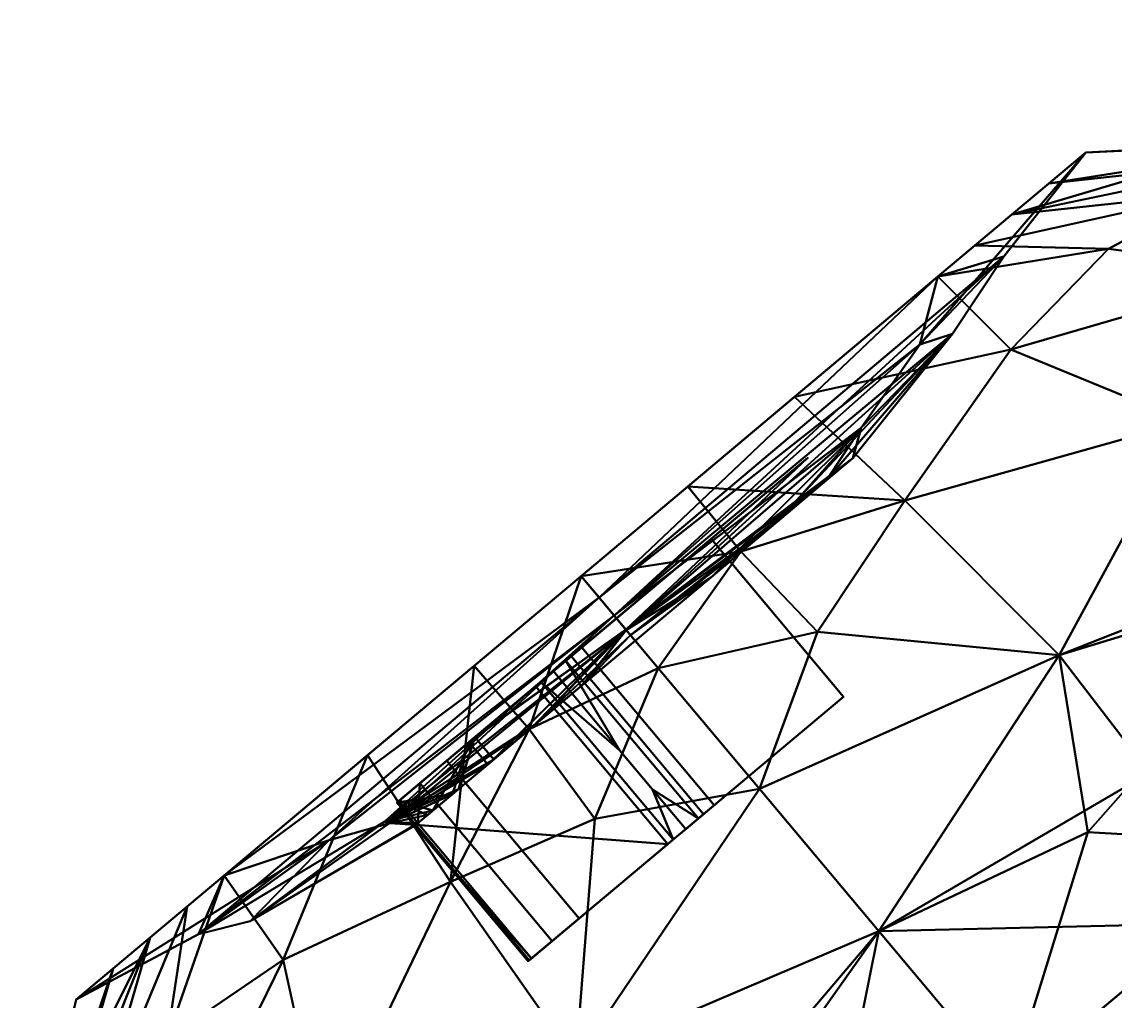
# Model space of a CAD drawing. Header units: millimetres. Extents: x -3275 to 3275, y -1040 to 450.
# Drawn here: x 2171.1 to 2197.64, y -904.47 to -880.69 of the extents above; entities that cross this region are included whole.
import ezdxf

# ---------------------------------------------------------------- set-up
doc = ezdxf.new("R2010")
doc.units = ezdxf.units.MM
doc.layers.add('I-FURN-PNLS', color=7, linetype='Continuous', lineweight=40)

msp = doc.modelspace()

# ---------------------------------------------------------------- meshes
at = {"layer": 'I-FURN-PNLS', "color": 25, "true_color": 0x866854}
mesh = msp.add_polyface(dxfattribs=at)
corners = [(2874.569, -450), (2199.984, -1016.044), (2180.823, -993.209), (2855.408, -427.165)]
mesh.append_faces([[corners[k] for k in face] for face in [(3, 0, 1, 2)]], dxfattribs={"color": 25})
mesh = msp.add_polyface(dxfattribs=at)
corners = [(2199.984, -1016.044, 2200), (2874.569, -450, 2200), (2855.408, -427.165, 2200), (2180.823, -993.209, 2200)]
mesh.append_faces([[corners[k] for k in face] for face in [(1, 2, 3, 0)]], dxfattribs={"color": 25})
mesh = msp.add_polyface(dxfattribs=at)
corners = [(2855.408, -427.165, 2200), (2855.408, -427.165), (2180.823, -993.209), (2180.823, -993.209, 2200)]
mesh.append_faces([[corners[k] for k in face] for face in [(1, 2, 3, 0)]], dxfattribs={"color": 25})
at = {"layer": 'I-FURN-PNLS', "color": 9, "true_color": 0xbdbbb9}
mesh = msp.add_polyface(dxfattribs=at)
corners = [(2195.073, -906.534, 1073), (2191.91, -902.764, 1074.098), (2189.012, -899.31, 1076.355), (2186.552, -896.379, 1079.638), (2184.677, -894.144, 1083.75), (2193.344, -886.872, 1088.436), (2196.933, -883.859, 1099.75), (2193.344, -886.872, 1111.064), (2184.677, -894.144, 1115.75), (2186.552, -896.379, 1119.862), (2189.012, -899.31, 1123.145), (2191.91, -902.764, 1125.402), (2195.073, -906.534, 1126.5), (2202.081, -900.653, 1124.887), (2208.245, -895.481, 1120.242), (2212.819, -891.643, 1113.125), (2215.253, -889.6, 1104.395), (2215.253, -889.6, 1095.105), (2212.819, -891.643, 1086.375), (2208.245, -895.481, 1079.258), (2202.082, -900.653, 1074.613), (2189.86, -889.794, 1086.553), (2189.86, -889.794, 1112.947), (2204.948, -884.907, 1091.937), (2204.948, -884.907, 1107.563), (2199.37, -890.391, 1080.908), (2199.37, -890.391, 1118.592), (2196.285, -896.06, 1076.308), (2196.285, -896.06, 1123.192), (2209.57, -885.247, 1099.75), (2187.269, -891.969, 1085.151), (2192.538, -892.308, 1080.16), (2187.269, -891.969, 1114.349), (2192.538, -892.308, 1119.34), (2206.384, -889.742, 1083.423), (2206.384, -889.743, 1116.077), (2201.646, -886.75, 1086.257), (2195.139, -885.365, 1094.093), (2201.646, -886.751, 1113.243), (2195.139, -885.365, 1105.407), (2199.789, -902.577, 1074.085), (2198.476, -898.919, 1074.793), (2205.163, -898.067, 1076.936), (2203.216, -893.334, 1078.724), (2209.594, -887.502, 1089.433), (2209.594, -887.502, 1110.067), (2195.109, -888.644, 1083.859), (2195.109, -888.644, 1115.641), (2190.422, -895.498, 1078.166), (2188.557, -893.549, 1080.964), (2190.422, -895.498, 1121.334), (2188.557, -893.549, 1118.536), (2202.437, -894.184, 1121.594), (2200.835, -883.674, 1103.551), (2202.736, -883.56, 1097.828), (2205.497, -884.029, 1102.377), (2208.947, -885.543, 1105.082), (2212.372, -886.977, 1102.759), (2212.742, -887.121, 1097.654), (2209.349, -885.718, 1094.427), (2215.253, -889.6, 1099.75), (2206.522, -884.29, 1097.056), (2200.015, -884.841, 1090.697), (2197.487, -886.198, 1087.638), (2194.241, -886.119, 1091.265), (2196.036, -884.612, 1096.922), (2200.015, -884.841, 1108.804), (2197.487, -886.198, 1111.863), (2194.241, -886.119, 1108.235), (2196.986, -900.362, 1125.28), (2210.532, -893.562, 1082.817), (2210.532, -893.562, 1116.684), (2214.036, -890.621, 1090.74), (2214.036, -890.622, 1108.76), (2205.163, -898.067, 1122.564), (2196.036, -884.612, 1102.578), (2201.713, -883.991, 1094.054)]
mesh.append_faces([[corners[k] for k in face] for face in [(40, 41, 20), (32, 33, 22), (21, 31, 30), (2, 27, 1), (65, 76, 37), (16, 57, 73), (30, 49, 4), (9, 51, 8), (37, 62, 64), (13, 69, 12)]], dxfattribs={"vtx0": -1, "vtx1": -1, "color": 9})
mesh.append_faces([[corners[k] for k in face] for face in [(3, 49, 48), (36, 23, 44), (48, 31, 27), (43, 42, 41), (45, 24, 38), (26, 28, 52), (52, 69, 13), (57, 60, 58), (33, 28, 26), (58, 72, 44), (52, 14, 35), (36, 62, 23), (19, 43, 34), (53, 24, 55), (47, 22, 33), (34, 25, 36), (61, 54, 55), (66, 68, 67), (41, 40, 1), (56, 45, 57), (31, 46, 25), (28, 11, 69), (27, 31, 25), (59, 58, 44), (33, 51, 50), (50, 10, 28), (44, 18, 34), (36, 44, 34), (26, 35, 38), (45, 38, 35), (46, 63, 36), (26, 38, 47), (63, 62, 36), (24, 66, 38), (41, 27, 43), (27, 41, 1), (25, 34, 43), (25, 43, 27), (55, 24, 56), (45, 73, 57), (21, 46, 31), (25, 46, 36), (67, 7, 47), (26, 47, 33), (2, 48, 27), (30, 31, 49), (48, 49, 31), (9, 50, 51), (33, 50, 28), (32, 51, 33), (26, 52, 35), (54, 6, 53), (24, 53, 66), (76, 62, 37), (61, 59, 23), (53, 55, 54), (29, 55, 56), (29, 56, 57), (56, 24, 45), (29, 57, 58), (23, 76, 61), (59, 29, 58), (29, 59, 61), (59, 44, 23), (29, 61, 55), (76, 54, 61), (63, 64, 62), (23, 62, 76), (5, 63, 46), (38, 66, 67), (39, 66, 53), (38, 67, 47), (28, 69, 52), (45, 35, 15), (54, 76, 65)]], dxfattribs={"vtx0": -1, "vtx1": -1, "vtx2": -1, "color": 9})
mesh.append_faces([[corners[k] for k in face] for face in [(48, 2, 3), (51, 32, 8), (49, 3, 4), (57, 16, 60), (63, 5, 64), (66, 39, 68), (45, 15, 73)]], dxfattribs={"vtx0": -1, "vtx2": -1, "color": 9})
mesh.append_faces([[corners[k] for k in face] for face in [(34, 18, 70, 19)]], dxfattribs={"vtx0": -1, "vtx3": -1, "color": 9})
mesh.append_faces([[corners[k] for k in face] for face in [(19, 42, 43), (42, 20, 41), (71, 15, 35, 14), (21, 5, 46), (11, 12, 69), (7, 22, 47), (10, 11, 28), (9, 10, 50), (75, 39, 53, 6), (17, 72, 58), (74, 14, 52, 13), (60, 17, 58), (65, 6, 54), (68, 7, 67), (72, 18, 44)]], dxfattribs={"vtx1": -1, "vtx2": -1, "color": 9})
mesh.append_faces([[corners[k] for k in face] for face in [(40, 0, 1)]], dxfattribs={"vtx2": -1, "color": 9})
mesh = msp.add_polyface(dxfattribs=at)
corners = [(2184.677, -894.144, 1115.75), (2193.344, -886.872, 1111.064), (2196.933, -883.859, 1099.75), (2193.344, -886.872, 1088.436), (2184.677, -894.144, 1083.75), (2185.116, -894.667, 1085.958), (2185.483, -895.104, 1088.198), (2185.776, -895.454, 1090.464), (2185.994, -895.714, 1092.75), (2187.829, -894.175, 1093.172), (2189.442, -892.822, 1094.388), (2190.639, -891.817, 1096.251), (2191.275, -891.283, 1098.535), (2191.275, -891.283, 1100.966), (2190.638, -891.818, 1103.251), (2189.441, -892.823, 1105.113), (2187.827, -894.176, 1106.328), (2185.994, -895.714, 1106.75), (2185.776, -895.454, 1109.036), (2185.483, -895.104, 1111.302), (2185.116, -894.667, 1113.542), (2193.697, -888.264, 1095.861), (2192.903, -888.524, 1107.649), (2191.476, -890.545, 1106.064), (2194.939, -886.382, 1094.427)]
mesh.append_faces([[corners[k] for k in face] for face in [(12, 21, 11), (3, 24, 2), (19, 23, 18), (20, 22, 19), (13, 21, 12), (2, 22, 1), (14, 23, 13)]], dxfattribs={"vtx0": -1, "vtx1": -1, "color": 9})
mesh.append_faces([[corners[k] for k in face] for face in [(21, 23, 22), (21, 7, 10), (21, 13, 23), (24, 6, 21), (23, 16, 18), (22, 2, 24), (23, 19, 22), (22, 24, 21), (1, 22, 20), (5, 24, 3)]], dxfattribs={"vtx0": -1, "vtx1": -1, "vtx2": -1, "color": 9})
mesh.append_faces([[corners[k] for k in face] for face in [(23, 15, 16), (21, 6, 7), (23, 14, 15)]], dxfattribs={"vtx0": -1, "vtx2": -1, "color": 9})
mesh.append_faces([[corners[k] for k in face] for face in [(4, 5, 3)]], dxfattribs={"vtx1": -1, "color": 9})
mesh.append_faces([[corners[k] for k in face] for face in [(10, 11, 21), (9, 10, 7), (5, 6, 24)]], dxfattribs={"vtx1": -1, "vtx2": -1, "color": 9})
mesh.append_faces([[corners[k] for k in face] for face in [(7, 8, 9), (16, 17, 18), (20, 0, 1)]], dxfattribs={"vtx2": -1, "color": 9})
mesh = msp.add_polyface(dxfattribs=at)
corners = [(2197.645, -909.599, 1073), (2197.002, -908.833, 1073), (2196.359, -908.066, 1073), (2195.716, -907.3, 1073), (2195.073, -906.534, 1073), (2202.082, -900.653, 1074.613), (2208.245, -895.481, 1079.258), (2212.819, -891.643, 1086.375), (2215.253, -889.6, 1095.105), (2215.253, -889.6, 1104.395), (2212.819, -891.643, 1113.125), (2208.245, -895.481, 1120.242), (2202.081, -900.653, 1124.887), (2195.073, -906.534, 1126.5), (2195.716, -907.3, 1126.5), (2196.359, -908.066, 1126.5), (2197.002, -908.833, 1126.5), (2197.645, -909.599, 1126.5), (2204.653, -903.718, 1124.887), (2210.817, -898.547, 1120.242), (2215.391, -894.708, 1113.125), (2217.825, -892.666, 1104.395), (2217.825, -892.665, 1095.105), (2215.391, -894.708, 1086.375), (2210.817, -898.546, 1079.258), (2204.654, -903.718, 1074.613), (2201.881, -906.044, 1073.975), (2199.309, -902.979, 1073.975), (2213.104, -896.627, 1082.817), (2210.532, -893.562, 1082.817), (2205.163, -898.067, 1076.936), (2207.735, -901.132, 1076.936), (2214.036, -890.621, 1090.74), (2216.608, -893.687, 1090.74), (2215.253, -889.6, 1099.75), (2217.825, -892.666, 1099.75), (2214.036, -890.622, 1108.76), (2216.608, -893.687, 1108.76), (2210.532, -893.562, 1116.684), (2213.104, -896.627, 1116.684), (2205.163, -898.067, 1122.564), (2207.735, -901.132, 1122.564)]
mesh.append_faces([[corners[k] for k in face] for face in [(15, 18, 12)]], dxfattribs={"vtx0": -1, "vtx1": -1, "vtx2": -1, "color": 9})
mesh.append_faces([[corners[k] for k in face] for face in [(37, 9, 36, 20), (30, 24, 31, 5), (5, 31, 25)]], dxfattribs={"vtx0": -1, "vtx2": -1, "color": 9})
mesh.append_faces([[corners[k] for k in face] for face in [(26, 1, 2, 27)]], dxfattribs={"vtx0": -1, "vtx2": -1, "vtx3": -1, "color": 9})
mesh.append_faces([[corners[k] for k in face] for face in [(14, 15, 12, 13)]], dxfattribs={"vtx1": -1, "color": 9})
mesh.append_faces([[corners[k] for k in face] for face in [(30, 6, 24), (37, 21, 9), (36, 10, 20)]], dxfattribs={"vtx1": -1, "vtx2": -1, "color": 9})
mesh.append_faces([[corners[k] for k in face] for face in [(27, 5, 25, 26), (29, 7, 23, 28), (22, 33, 32, 8), (34, 9, 21, 35), (8, 34, 35, 22), (6, 29, 28, 24), (38, 11, 19, 39), (33, 23, 7, 32), (40, 12, 18, 41), (39, 20, 10, 38), (41, 19, 11, 40)]], dxfattribs={"vtx1": -1, "vtx3": -1, "color": 9})
mesh.append_faces([[corners[k] for k in face] for face in [(3, 4, 27, 2), (16, 17, 18, 15), (26, 0, 1)]], dxfattribs={"vtx2": -1, "color": 9})
mesh = msp.add_polyface(dxfattribs=at)
corners = [(2180.207, -899.644, 1100.5), (2181.955, -898.177, 1104.958), (2185.538, -895.17, 1106.75), (2190.182, -891.274, 1103.25), (2190.182, -891.274, 1096.25), (2185.538, -895.17, 1092.75), (2182.102, -898.054, 1094.376), (2180.262, -899.598, 1098.5), (2180.766, -899.174, 1098.5), (2180.766, -899.174, 1099.143), (2181.418, -898.628, 1099.143), (2181.418, -898.628, 1098.5), (2184.698, -895.876, 1098.5), (2185.538, -895.17, 1099), (2187.836, -893.242, 1099), (2187.836, -893.242, 1100.5), (2184.439, -896.092, 1100.5), (2184.312, -896.199, 1100.1), (2184.006, -896.456, 1099.934), (2183.7, -896.713, 1100.1), (2183.573, -896.82, 1100.5)]
mesh.append_faces([[corners[k] for k in face] for face in [(12, 5, 6, 11)]], dxfattribs={"vtx0": -1, "vtx2": -1, "color": 9})
mesh.append_faces([[corners[k] for k in face] for face in [(19, 20, 16, 18), (1, 2, 16), (13, 14, 5, 12), (4, 5, 14)]], dxfattribs={"vtx1": -1, "vtx2": -1, "color": 9})
mesh.append_faces([[corners[k] for k in face] for face in [(2, 3, 15, 16), (14, 15, 3, 4)]], dxfattribs={"vtx1": -1, "vtx3": -1, "color": 9})
mesh.append_faces([[corners[k] for k in face] for face in [(16, 17, 18), (9, 10, 11, 8)]], dxfattribs={"vtx2": -1, "color": 9})
mesh.append_faces([[corners[k] for k in face] for face in [(20, 0, 1, 16), (6, 7, 8, 11)]], dxfattribs={"vtx2": -1, "vtx3": -1, "color": 9})
mesh = msp.add_polyface(dxfattribs=at)
corners = [(2185.994, -895.714, 1092.75), (2185.88, -895.578, 1092.75), (2185.766, -895.442, 1092.75), (2185.652, -895.306, 1092.75), (2185.538, -895.17, 1092.75), (2190.182, -891.274, 1096.25), (2190.182, -891.274, 1103.25), (2185.538, -895.17, 1106.75), (2185.652, -895.306, 1106.75), (2185.766, -895.442, 1106.75), (2185.88, -895.578, 1106.75), (2185.994, -895.714, 1106.75), (2187.827, -894.176, 1106.328), (2189.441, -892.823, 1105.113), (2190.638, -891.818, 1103.251), (2191.275, -891.283, 1100.966), (2191.275, -891.283, 1098.535), (2190.639, -891.817, 1096.251), (2189.442, -892.822, 1094.388), (2187.829, -894.175, 1093.172)]
mesh.append_faces([[corners[k] for k in face] for face in [(1, 19, 0)]], dxfattribs={"vtx0": -1, "color": 9})
mesh.append_faces([[corners[k] for k in face] for face in [(2, 17, 1), (10, 14, 9)]], dxfattribs={"vtx0": -1, "vtx1": -1, "color": 9})
mesh.append_faces([[corners[k] for k in face] for face in [(9, 16, 2)]], dxfattribs={"vtx0": -1, "vtx1": -1, "vtx2": -1, "color": 9})
mesh.append_faces([[corners[k] for k in face] for face in [(9, 2, 5, 6)]], dxfattribs={"vtx0": -1, "vtx1": -1, "vtx3": -1, "color": 9})
mesh.append_faces([[corners[k] for k in face] for face in [(2, 16, 17), (1, 17, 18), (1, 18, 19), (9, 14, 15), (10, 12, 13), (10, 13, 14)]], dxfattribs={"vtx0": -1, "vtx2": -1, "color": 9})
mesh.append_faces([[corners[k] for k in face] for face in [(15, 16, 9)]], dxfattribs={"vtx1": -1, "vtx2": -1, "color": 9})
mesh.append_faces([[corners[k] for k in face] for face in [(3, 4, 5, 2), (10, 11, 12)]], dxfattribs={"vtx2": -1, "color": 9})
mesh.append_faces([[corners[k] for k in face] for face in [(6, 7, 8, 9)]], dxfattribs={"vtx3": -1, "color": 9})
mesh = msp.add_polyface(dxfattribs=at)
corners = [(2187.836, -893.242, 1100.5), (2191.05, -897.072, 1100.5), (2187.653, -899.923, 1100.5), (2184.439, -896.092, 1100.5)]
mesh.append_faces([[corners[k] for k in face] for face in [(0, 1, 2, 3)]], dxfattribs={"color": 9})
mesh = msp.add_polyface(dxfattribs=at)
corners = [(2185.538, -895.17, 1099), (2188.752, -899.001, 1099), (2191.05, -897.072, 1099), (2187.836, -893.242, 1099)]
mesh.append_faces([[corners[k] for k in face] for face in [(3, 0, 1, 2)]], dxfattribs={"color": 9})
mesh = msp.add_polyface(dxfattribs=at)
corners = [(2187.836, -893.242, 1099), (2191.05, -897.072, 1099), (2191.05, -897.072, 1100.5), (2187.836, -893.242, 1100.5)]
mesh.append_faces([[corners[k] for k in face] for face in [(1, 2, 3, 0)]], dxfattribs={"color": 9})
mesh = msp.add_polyface(dxfattribs=at)
corners = [(2184.677, -894.144, 1115.75), (2176.01, -901.416, 1111.064), (2172.42, -904.429, 1099.75), (2176.01, -901.416, 1088.436), (2184.677, -894.144, 1083.75), (2186.552, -896.379, 1079.638), (2189.012, -899.31, 1076.355), (2191.91, -902.764, 1074.098), (2195.073, -906.534, 1073), (2188.065, -912.414, 1074.613), (2181.901, -917.586, 1079.258), (2177.327, -921.424, 1086.375), (2174.893, -923.467, 1095.105), (2174.893, -923.467, 1104.395), (2177.327, -921.425, 1113.125), (2181.901, -917.586, 1120.242), (2188.064, -912.415, 1124.887), (2195.073, -906.534, 1126.5), (2191.91, -902.764, 1125.402), (2189.012, -899.31, 1123.145), (2186.552, -896.379, 1119.862), (2179.493, -898.493, 1112.947), (2179.493, -898.493, 1086.553), (2172.061, -912.503, 1107.563), (2172.061, -912.503, 1091.937), (2178.429, -907.962, 1118.592), (2178.429, -907.962, 1080.908), (2184.548, -905.908, 1123.192), (2184.548, -905.908, 1076.308), (2171.592, -917.114, 1099.75), (2182.085, -896.319, 1114.349), (2181.504, -901.567, 1119.34), (2182.085, -896.319, 1085.151), (2181.504, -901.567, 1080.16), (2176.573, -914.757, 1116.077), (2176.573, -914.757, 1083.423), (2174.449, -909.571, 1113.243), (2174.215, -902.922, 1105.407), (2174.449, -909.571, 1086.257), (2174.215, -902.922, 1094.093), (2190.357, -910.491, 1125.415), (2186.983, -908.563, 1124.707), (2184.983, -915, 1122.564), (2180.66, -912.261, 1120.776), (2173.809, -917.53, 1110.067), (2173.809, -917.53, 1089.433), (2177.448, -903.463, 1115.641), (2177.448, -903.463, 1083.859), (2185.013, -900.037, 1121.334), (2183.417, -897.862, 1118.536), (2185.013, -900.037, 1078.166), (2183.417, -897.862, 1080.964), (2181.632, -911.641, 1077.906), (2171.56, -908.239, 1095.949), (2171.118, -910.091, 1101.672), (2171.101, -912.891, 1097.123), (2171.992, -916.552, 1094.418), (2172.809, -920.173, 1096.741), (2172.887, -920.563, 1101.846), (2172.094, -916.978, 1105.073), (2174.893, -923.467, 1099.75), (2171.179, -913.946, 1102.444), (2172.852, -907.634, 1108.803), (2174.627, -905.379, 1111.862), (2175.112, -902.169, 1108.235), (2173.318, -903.675, 1102.578), (2172.852, -907.633, 1090.696), (2174.627, -905.38, 1087.637), (2175.112, -902.169, 1091.265), (2188.663, -907.346, 1074.22), (2179.614, -919.505, 1116.683), (2179.614, -919.505, 1082.816), (2176.11, -922.446, 1108.76), (2176.11, -922.446, 1090.74), (2184.983, -915, 1076.936), (2173.318, -903.675, 1096.922), (2171.72, -909.158, 1105.446)]
mesh.append_faces([[corners[k] for k in face] for face in [(40, 41, 16), (32, 33, 22), (21, 31, 30), (19, 27, 18), (65, 76, 37), (12, 57, 73), (30, 49, 0), (5, 51, 4), (37, 62, 64), (9, 69, 8)]], dxfattribs={"vtx0": -1, "vtx1": -1, "color": 9})
mesh.append_faces([[corners[k] for k in face] for face in [(20, 49, 48), (10, 35, 52), (36, 23, 44), (48, 31, 27), (43, 42, 41), (45, 24, 38), (26, 28, 52), (52, 69, 9), (57, 60, 58), (33, 28, 26), (35, 11, 45), (36, 62, 23), (14, 34, 44), (53, 24, 55), (47, 22, 33), (34, 25, 36), (61, 54, 55), (66, 68, 67), (41, 40, 18), (56, 45, 57), (31, 46, 25), (28, 7, 69), (27, 31, 25), (59, 58, 44), (33, 51, 50), (50, 6, 28), (36, 44, 34), (26, 35, 38), (45, 38, 35), (46, 63, 36), (26, 38, 47), (63, 62, 36), (24, 66, 38), (41, 27, 43), (27, 41, 18), (25, 34, 43), (25, 43, 27), (55, 24, 56), (45, 73, 57), (21, 46, 31), (25, 46, 36), (67, 3, 47), (26, 47, 33), (19, 48, 27), (30, 31, 49), (48, 49, 31), (5, 50, 51), (33, 50, 28), (32, 51, 33), (26, 52, 35), (54, 2, 53), (24, 53, 66), (76, 62, 37), (61, 59, 23), (53, 55, 54), (29, 55, 56), (29, 56, 57), (56, 24, 45), (29, 57, 58), (23, 76, 61), (59, 29, 58), (29, 59, 61), (59, 44, 23), (29, 61, 55), (76, 54, 61), (63, 64, 62), (23, 62, 76), (1, 63, 46), (38, 66, 67), (39, 66, 53), (38, 67, 47), (28, 69, 52), (43, 34, 15), (58, 72, 44), (54, 76, 65)]], dxfattribs={"vtx0": -1, "vtx1": -1, "vtx2": -1, "color": 9})
mesh.append_faces([[corners[k] for k in face] for face in [(48, 19, 20), (51, 32, 4), (49, 20, 0), (57, 12, 60), (63, 1, 64), (66, 39, 68), (45, 11, 73)]], dxfattribs={"vtx0": -1, "vtx2": -1, "color": 9})
mesh.append_faces([[corners[k] for k in face] for face in [(35, 10, 71, 11)]], dxfattribs={"vtx0": -1, "vtx3": -1, "color": 9})
mesh.append_faces([[corners[k] for k in face] for face in [(15, 42, 43), (42, 16, 41), (21, 1, 46), (7, 8, 69), (3, 22, 47), (6, 7, 28), (5, 6, 50), (70, 15, 34, 14), (75, 39, 53, 2), (13, 72, 58), (74, 10, 52, 9), (60, 13, 58), (65, 2, 54), (68, 3, 67), (72, 14, 44)]], dxfattribs={"vtx1": -1, "vtx2": -1, "color": 9})
mesh.append_faces([[corners[k] for k in face] for face in [(40, 17, 18)]], dxfattribs={"vtx2": -1, "color": 9})
mesh = msp.add_polyface(dxfattribs=at)
corners = [(2180.663, -900.188, 1100.5), (2180.636, -900.211, 1099.497), (2180.718, -900.142, 1098.5), (2181.08, -899.838, 1096.95), (2181.704, -899.314, 1095.551), (2182.558, -898.598, 1094.376), (2183.597, -897.726, 1093.489), (2184.763, -896.747, 1092.937), (2185.994, -895.714, 1092.75), (2185.776, -895.454, 1090.464), (2185.483, -895.104, 1088.198), (2185.116, -894.667, 1085.958), (2184.677, -894.144, 1083.75), (2176.01, -901.416, 1088.436), (2172.42, -904.429, 1099.75), (2176.01, -901.416, 1111.064), (2184.677, -894.144, 1115.75), (2185.116, -894.667, 1113.542), (2185.483, -895.104, 1111.302), (2185.776, -895.454, 1109.036), (2185.994, -895.714, 1106.75), (2184.699, -896.801, 1106.543), (2183.481, -897.823, 1105.933), (2182.411, -898.721, 1104.958), (2181.554, -899.44, 1103.674), (2180.959, -899.939, 1102.158), (2176.641, -902.524, 1100.161), (2179.894, -900.11, 1092.512), (2178.565, -900.556, 1108.87), (2180.025, -900.146, 1106.22), (2175.393, -902.842, 1094.488)]
mesh.append_faces([[corners[k] for k in face] for face in [(21, 19, 20), (9, 7, 8)]], dxfattribs={"vtx0": -1, "color": 9})
mesh.append_faces([[corners[k] for k in face] for face in [(22, 19, 21), (23, 29, 22), (0, 29, 25), (15, 28, 14), (14, 30, 13), (10, 27, 9), (2, 26, 1), (3, 27, 2)]], dxfattribs={"vtx0": -1, "vtx1": -1, "color": 9})
mesh.append_faces([[corners[k] for k in face] for face in [(26, 28, 29), (26, 2, 27), (15, 17, 28), (19, 22, 29), (26, 29, 0), (28, 26, 30), (11, 13, 30), (27, 6, 9), (14, 28, 30), (30, 27, 10), (29, 28, 18), (26, 27, 30)]], dxfattribs={"vtx0": -1, "vtx1": -1, "vtx2": -1, "color": 9})
mesh.append_faces([[corners[k] for k in face] for face in [(30, 10, 11), (28, 17, 18), (29, 23, 24), (29, 24, 25)]], dxfattribs={"vtx0": -1, "vtx2": -1, "color": 9})
mesh.append_faces([[corners[k] for k in face] for face in [(16, 17, 15), (12, 13, 11)]], dxfattribs={"vtx1": -1, "color": 9})
mesh.append_faces([[corners[k] for k in face] for face in [(18, 19, 29), (0, 1, 26), (3, 4, 27), (5, 6, 27), (4, 5, 27), (6, 7, 9)]], dxfattribs={"vtx1": -1, "vtx2": -1, "color": 9})
mesh = msp.add_polyface(dxfattribs=at)
corners = [(2185.538, -895.17, 1106.75), (2181.955, -898.177, 1104.958), (2180.207, -899.644, 1100.5), (2180.663, -900.188, 1100.5), (2180.959, -899.939, 1102.158), (2181.554, -899.44, 1103.674), (2182.411, -898.721, 1104.958), (2183.481, -897.823, 1105.933), (2184.699, -896.801, 1106.543), (2185.994, -895.714, 1106.75), (2185.88, -895.578, 1106.75), (2185.766, -895.442, 1106.75), (2185.652, -895.306, 1106.75)]
mesh.append_faces([[corners[k] for k in face] for face in [(1, 11, 12, 0)]], dxfattribs={"vtx0": -1, "color": 9})
mesh.append_faces([[corners[k] for k in face] for face in [(7, 11, 6), (6, 1, 5), (2, 5, 1)]], dxfattribs={"vtx0": -1, "vtx1": -1, "color": 9})
mesh.append_faces([[corners[k] for k in face] for face in [(1, 6, 11)]], dxfattribs={"vtx0": -1, "vtx1": -1, "vtx2": -1, "color": 9})
mesh.append_faces([[corners[k] for k in face] for face in [(7, 10, 11), (10, 7, 8), (2, 4, 5)]], dxfattribs={"vtx0": -1, "vtx2": -1, "color": 9})
mesh.append_faces([[corners[k] for k in face] for face in [(8, 9, 10), (2, 3, 4)]], dxfattribs={"vtx2": -1, "color": 9})
mesh = msp.add_polyface(dxfattribs=at)
corners = [(2180.718, -900.142, 1098.5), (2180.262, -899.598, 1098.5), (2182.102, -898.054, 1094.376), (2185.538, -895.17, 1092.75), (2185.652, -895.306, 1092.75), (2185.766, -895.442, 1092.75), (2185.88, -895.578, 1092.75), (2185.994, -895.714, 1092.75), (2184.763, -896.747, 1092.937), (2183.597, -897.726, 1093.489), (2182.558, -898.598, 1094.376), (2181.704, -899.314, 1095.551), (2181.08, -899.838, 1096.95)]
mesh.append_faces([[corners[k] for k in face] for face in [(1, 12, 0)]], dxfattribs={"vtx0": -1, "color": 9})
mesh.append_faces([[corners[k] for k in face] for face in [(2, 12, 1)]], dxfattribs={"vtx0": -1, "vtx1": -1, "color": 9})
mesh.append_faces([[corners[k] for k in face] for face in [(2, 5, 10)]], dxfattribs={"vtx0": -1, "vtx1": -1, "vtx2": -1, "color": 9})
mesh.append_faces([[corners[k] for k in face] for face in [(2, 10, 11), (2, 11, 12), (6, 8, 9), (5, 9, 10)]], dxfattribs={"vtx0": -1, "vtx2": -1, "color": 9})
mesh.append_faces([[corners[k] for k in face] for face in [(5, 6, 9)]], dxfattribs={"vtx1": -1, "vtx2": -1, "color": 9})
mesh.append_faces([[corners[k] for k in face] for face in [(6, 7, 8)]], dxfattribs={"vtx2": -1, "color": 9})
mesh.append_faces([[corners[k] for k in face] for face in [(2, 3, 4, 5)]], dxfattribs={"vtx3": -1, "color": 9})
mesh = msp.add_polyface(dxfattribs=at)
corners = [(2184.698, -895.876, 1098.5), (2187.911, -899.706, 1098.5), (2188.752, -899.001, 1099), (2185.538, -895.17, 1099)]
mesh.append_faces([[corners[k] for k in face] for face in [(2, 3, 0, 1)]], dxfattribs={"color": 9})
mesh = msp.add_polyface(dxfattribs=at)
corners = [(2181.418, -898.628, 1098.5), (2184.632, -902.458, 1098.5), (2187.911, -899.706, 1098.5), (2184.698, -895.876, 1098.5)]
mesh.append_faces([[corners[k] for k in face] for face in [(3, 0, 1, 2)]], dxfattribs={"color": 9})
mesh = msp.add_polyface(dxfattribs=at)
corners = [(2184.006, -896.456, 1099.934), (2184.312, -896.199, 1100.1), (2184.439, -896.092, 1100.5), (2187.653, -899.923, 1100.5), (2187.526, -900.029, 1100.1), (2187.22, -900.286, 1099.934), (2186.416, -899.329, 1099.934), (2185.613, -898.371, 1099.934), (2184.809, -897.414, 1099.934)]
mesh.append_faces([[corners[k] for k in face] for face in [(4, 1, 2, 3)]], dxfattribs={"vtx0": -1, "color": 9})
mesh.append_faces([[corners[k] for k in face] for face in [(4, 6, 7, 1)]], dxfattribs={"vtx0": -1, "vtx2": -1, "vtx3": -1, "color": 9})
mesh.append_faces([[corners[k] for k in face] for face in [(5, 6, 4)]], dxfattribs={"vtx1": -1, "color": 9})
mesh.append_faces([[corners[k] for k in face] for face in [(8, 0, 1, 7)]], dxfattribs={"vtx2": -1, "color": 9})
mesh = msp.add_polyface(dxfattribs=at)
corners = [(2186.787, -900.65, 1100.5), (2183.573, -896.82, 1100.5), (2183.7, -896.713, 1100.1), (2184.006, -896.456, 1099.934), (2184.809, -897.414, 1099.934), (2185.613, -898.371, 1099.934), (2186.416, -899.329, 1099.934), (2187.22, -900.286, 1099.934), (2186.913, -900.543, 1100.1)]
mesh.append_faces([[corners[k] for k in face] for face in [(8, 6, 7)]], dxfattribs={"vtx0": -1, "color": 9})
mesh.append_faces([[corners[k] for k in face] for face in [(8, 2, 5, 6)]], dxfattribs={"vtx0": -1, "vtx1": -1, "vtx3": -1, "color": 9})
mesh.append_faces([[corners[k] for k in face] for face in [(8, 0, 1, 2), (2, 3, 4, 5)]], dxfattribs={"vtx3": -1, "color": 9})
mesh = msp.add_polyface(dxfattribs=at)
corners = [(2183.573, -896.82, 1100.5), (2186.787, -900.65, 1100.5), (2183.421, -903.474, 1100.5), (2180.663, -900.188, 1100.5), (2180.207, -899.644, 1100.5)]
mesh.append_faces([[corners[k] for k in face] for face in [(1, 2, 3)]], dxfattribs={"vtx2": -1, "color": 9})
mesh.append_faces([[corners[k] for k in face] for face in [(3, 4, 0, 1)]], dxfattribs={"vtx3": -1, "color": 9})
mesh = msp.add_polyface(dxfattribs=at)
corners = [(2183.421, -903.474, 1100.5), (2186.787, -900.65, 1100.5), (2186.913, -900.543, 1100.1), (2187.22, -900.286, 1099.934), (2187.526, -900.029, 1100.1), (2187.653, -899.923, 1100.5), (2191.05, -897.072, 1100.5), (2191.05, -897.072, 1099), (2188.752, -899.001, 1099), (2187.911, -899.706, 1098.5), (2184.632, -902.458, 1098.5), (2184.632, -902.458, 1099.143), (2183.98, -903.005, 1099.143), (2183.98, -903.005, 1098.5), (2183.476, -903.428, 1098.5), (2183.393, -903.497, 1099.497)]
mesh.append_faces([[corners[k] for k in face] for face in [(9, 3, 4, 8), (12, 15, 0, 11), (2, 10, 11)]], dxfattribs={"vtx0": -1, "vtx2": -1, "color": 9})
mesh.append_faces([[corners[k] for k in face] for face in [(11, 0, 1, 2)]], dxfattribs={"vtx0": -1, "vtx3": -1, "color": 9})
mesh.append_faces([[corners[k] for k in face] for face in [(5, 6, 8, 4)]], dxfattribs={"vtx1": -1, "vtx2": -1, "color": 9})
mesh.append_faces([[corners[k] for k in face] for face in [(2, 3, 9, 10)]], dxfattribs={"vtx1": -1, "vtx3": -1, "color": 9})
mesh.append_faces([[corners[k] for k in face] for face in [(6, 7, 8)]], dxfattribs={"vtx2": -1, "color": 9})
mesh.append_faces([[corners[k] for k in face] for face in [(12, 13, 14, 15)]], dxfattribs={"vtx3": -1, "color": 9})
mesh = msp.add_polyface(dxfattribs=at)
corners = [(2180.766, -899.174, 1099.143), (2183.98, -903.005, 1099.143), (2184.632, -902.458, 1099.143), (2181.418, -898.628, 1099.143)]
mesh.append_faces([[corners[k] for k in face] for face in [(3, 0, 1, 2)]], dxfattribs={"color": 9})
mesh = msp.add_polyface(dxfattribs=at)
corners = [(2181.418, -898.628, 1099.143), (2184.632, -902.458, 1099.143), (2184.632, -902.458, 1098.5), (2181.418, -898.628, 1098.5)]
mesh.append_faces([[corners[k] for k in face] for face in [(2, 3, 0, 1)]], dxfattribs={"color": 9})
mesh = msp.add_polyface(dxfattribs=at)
corners = [(2180.262, -899.598, 1098.5), (2180.718, -900.142, 1098.5), (2183.476, -903.428, 1098.5), (2183.98, -903.005, 1098.5), (2180.766, -899.174, 1098.5)]
mesh.append_faces([[corners[k] for k in face] for face in [(4, 0, 1)]], dxfattribs={"vtx2": -1, "color": 9})
mesh.append_faces([[corners[k] for k in face] for face in [(1, 2, 3, 4)]], dxfattribs={"vtx3": -1, "color": 9})
mesh = msp.add_polyface(dxfattribs=at)
corners = [(2180.766, -899.174, 1098.5), (2183.98, -903.005, 1098.5), (2183.98, -903.005, 1099.143), (2180.766, -899.174, 1099.143)]
mesh.append_faces([[corners[k] for k in face] for face in [(2, 3, 0, 1)]], dxfattribs={"color": 9})
mesh = msp.add_polyface(dxfattribs=at)
corners = [(2180.718, -900.142, 1098.5), (2180.636, -900.211, 1099.497), (2180.663, -900.188, 1100.5), (2183.421, -903.474, 1100.5), (2183.393, -903.497, 1099.497), (2183.476, -903.428, 1098.5)]
mesh.append_faces([[corners[k] for k in face] for face in [(1, 5, 0)]], dxfattribs={"vtx0": -1, "color": 9})
mesh.append_faces([[corners[k] for k in face] for face in [(2, 4, 1), (5, 1, 4)]], dxfattribs={"vtx0": -1, "vtx1": -1, "color": 9})
mesh.append_faces([[corners[k] for k in face] for face in [(3, 4, 2)]], dxfattribs={"vtx1": -1, "color": 9})

doc.saveas('drawing.dxf')
